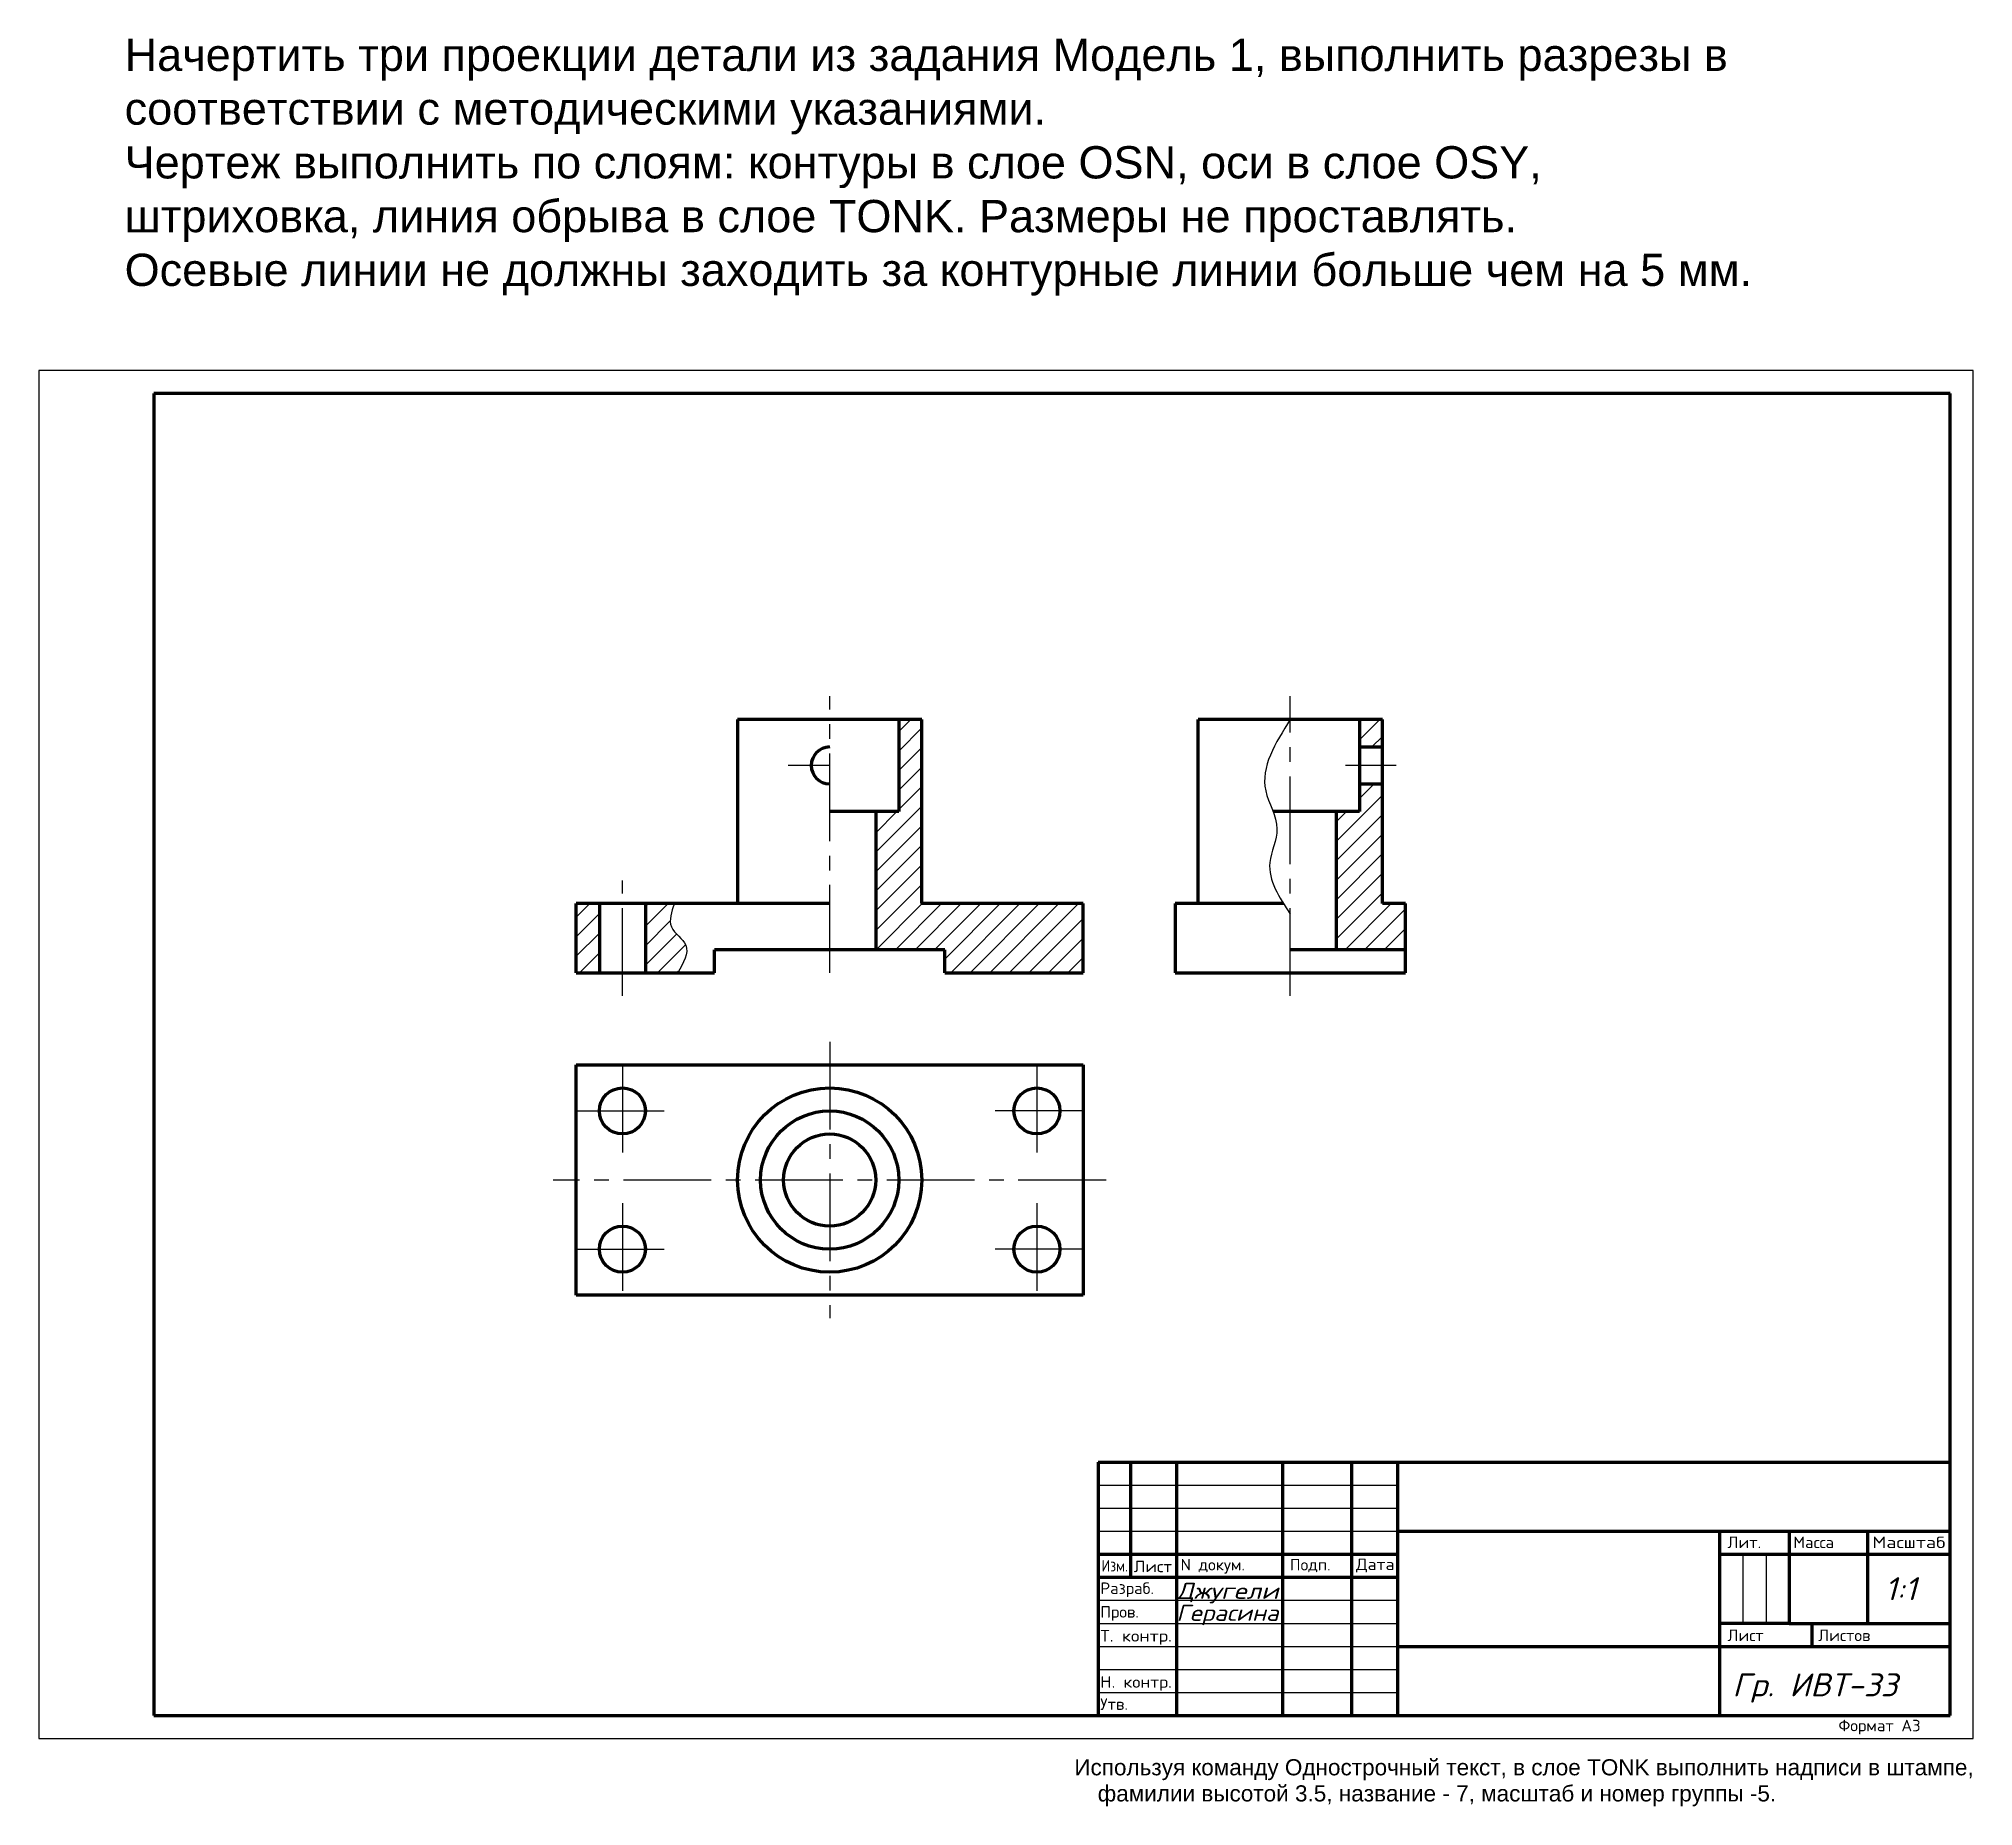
# Model space of a CAD drawing. Header units: millimetres. Extents: x 0 to 420, y -15 to 369.
import ezdxf
from ezdxf.enums import TextEntityAlignment as Align

# ---------------------------------------------------------------- set-up
doc = ezdxf.new("R2010")
doc.units = ezdxf.units.MM
doc.linetypes.add('CENTER2', pattern=[28.575, 19.05, -3.175, 3.175, -3.175])
for name, color, linetype, lineweight in [('OSI', 2, 'CENTER2', 30), ('OSN', 3, 'Continuous', 80), ('TONK', 1, 'Continuous', 30)]:
    doc.layers.add(name, color=color, linetype=linetype, lineweight=lineweight)
doc.styles.get("Standard").update_dxf_attribs({"font": 'arial.ttf'})
doc.styles.add('наклон', font='simplex.shx', dxfattribs={"oblique": 15})
doc.styles.add('прям', font='simplex.shx')
pattern_1 = [(45, (33.9386, 48.857), (-2.12132, 2.12132), [])]

msp = doc.modelspace()

# ---------------------------------------------------------------- hatches: boundary and pattern name
at = {"layer": 'TONK'}
h = msp.add_hatch(dxfattribs=at)
h.set_pattern_fill('_USER', color=256, scale=3, angle=45, pattern_type=0)
h.set_pattern_definition(pattern_1)
h.paths.add_polyline_path([(191.72, 221.24), (186.72, 221.24), (186.72, 201.24), (181.72, 201.24), (181.72, 171.24), (196.72, 171.24), (196.72, 166.24), (226.72, 166.24), (226.72, 181.24), (191.72, 181.24)])
h = msp.add_hatch(dxfattribs=at)
h.set_pattern_fill('_USER', color=256, scale=3, angle=45, pattern_type=0)
h.set_pattern_definition(pattern_1)
h.paths.add_polyline_path([(291.72, 207.24), (286.72, 207.24), (286.72, 201.24), (281.72, 201.24), (281.72, 171.24), (296.72, 171.24), (296.72, 181.24), (291.72, 181.24)])
h.paths.add_polyline_path([(291.72, 221.24), (286.72, 221.24), (286.72, 215.24), (291.72, 215.24)])
h = msp.add_hatch(dxfattribs=at)
h.set_pattern_fill('_USER', color=256, scale=3, angle=45, pattern_type=0)
h.set_pattern_definition(pattern_1)
h.paths.add_polyline_path([(121.72, 181.24), (116.72, 181.24), (116.72, 166.24), (121.72, 166.24)])
edge = h.paths.add_edge_path()
edge.add_line((131.72, 166.24), (138.72, 166.24))
edge.add_spline(control_points=[(138.72, 166.24), (139.96, 168.37), (142.2, 172.21), (136.11, 175.88), (137.36, 179.45), (138, 181.24)], knot_values=[0, 0, 0, 0, 6.220851, 11.259903, 16.356031, 16.356031, 16.356031, 16.356031], degree=3, periodic=0)
edge.add_line((138, 181.24), (131.72, 181.24))
edge.add_line((131.72, 181.24), (131.72, 166.24))

# ---------------------------------------------------------------- linework, layer by layer
at = {"layer": 'OSI'}
for p, q in [((171.72, 166.24), (171.72, 226.24)), ((271.72, 161.24), (271.72, 226.24)), ((171.72, 211.24), (162.72, 211.24)), ((294.72, 211.24), (283.72, 211.24)), ((126.72, 161.24), (126.72, 186.24)), ((171.72, 151.24), (171.72, 91.24)), ((126.72, 146.24), (126.72, 126.24)), ((216.72, 146.24), (216.72, 126.24)), ((116.72, 136.24), (136.72, 136.24)), ((226.72, 136.24), (206.72, 136.24)), ((231.72, 121.24), (111.72, 121.24)), ((126.72, 116.24), (126.72, 96.24)), ((216.72, 116.24), (216.72, 96.24)), ((116.72, 106.24), (136.72, 106.24)), ((226.72, 106.24), (206.72, 106.24))]:
    msp.add_line(p, q, dxfattribs=at)
at = {"layer": 'OSN'}
for p, q in [((415, 292), (25, 292)), ((25, 292), (25, 5)), ((415, 5), (415, 292)), ((191.72, 221.24), (151.72, 221.24)), ((151.72, 221.24), (151.72, 181.24)), ((186.72, 221.24), (186.72, 201.24)), ((191.72, 181.24), (191.72, 221.24)), ((291.72, 221.24), (251.72, 221.24)), ((251.72, 181.24), (251.72, 221.24)), ((286.72, 221.24), (286.72, 201.24)), ((291.72, 181.24), (291.72, 221.24)), ((286.72, 215.24), (291.72, 215.24)), ((286.72, 207.24), (291.72, 207.24)), ((181.72, 201.24), (171.72, 201.24)), ((186.72, 201.24), (181.72, 201.24)), ((181.72, 201.24), (181.72, 171.24)), ((286.72, 201.24), (267.97, 201.24)), ((281.72, 171.24), (281.72, 201.24)), ((116.72, 166.24), (116.72, 181.24)), ((171.72, 181.24), (116.72, 181.24)), ((121.72, 181.24), (121.72, 166.24)), ((131.72, 181.24), (131.72, 166.24)), ((226.72, 181.24), (191.72, 181.24)), ((226.72, 166.24), (226.72, 181.24)), ((246.72, 181.24), (246.72, 166.24)), ((270.24, 181.24), (246.72, 181.24)), ((296.72, 181.24), (291.72, 181.24)), ((296.72, 166.24), (296.72, 181.24)), ((196.72, 171.24), (146.72, 171.24)), ((146.72, 166.24), (146.72, 171.24)), ((196.72, 166.24), (196.72, 171.24)), ((296.72, 171.24), (271.72, 171.24)), ((116.72, 166.24), (146.72, 166.24)), ((196.72, 166.24), (226.72, 166.24)), ((246.72, 166.24), (296.72, 166.24)), ((116.72, 96.24), (116.72, 146.24)), ((116.72, 146.24), (226.72, 146.24)), ((226.72, 146.24), (226.72, 96.24)), ((226.72, 96.24), (116.72, 96.24)), ((116.72, 96.24), (116.72, 96.24)), ((230, 60), (230, 5)), ((230, 60), (415, 60)), ((237, 60), (237, 35)), ((247, 60), (247, 5)), ((270, 60), (270, 5)), ((285, 60), (285, 5)), ((295, 60), (295, 5)), ((295, 45), (415, 45)), ((365, 5), (365, 45)), ((380, 45), (380, 25)), ((397, 45), (397, 25)), ((230, 40), (295, 40)), ((365, 40), (415, 40)), ((230, 35), (295, 35)), ((380, 25), (365, 25)), ((380, 25), (415, 25)), ((385, 20), (385, 25)), ((295, 20), (415, 20)), ((25, 5), (415, 5))]:
    msp.add_line(p, q, dxfattribs=at)
for centre, radius in [((126.72, 136.24), 5), ((171.72, 121.24), 20), ((216.72, 136.24), 5), ((171.72, 121.24), 15), ((171.72, 121.24), 10), ((126.72, 106.24), 5), ((216.72, 106.24), 5)]:
    msp.add_circle(centre, radius, dxfattribs=at)
msp.add_arc((171.72, 211.24), 4, 90, 270, dxfattribs=at)
at = {"layer": 'TONK'}
for p, q in [((420, 297), (0, 297)), ((0, 297), (0, 0)), ((420, 0), (420, 297)), ((230, 55), (295, 55)), ((230, 50), (295, 50)), ((230, 45), (295, 45)), ((370, 40), (370, 25)), ((375, 40), (375, 25)), ((230, 30), (295, 30)), ((230, 25), (295, 25)), ((230, 20), (295, 20)), ((230, 15), (295, 15)), ((230, 10), (295, 10)), ((0, 0), (420, 0))]:
    msp.add_line(p, q, dxfattribs=at)
for points in [[(271.72, 221.24), (266.38, 205.73), (268.83, 197.47), (267.27, 190.14), (271.72, 178.98)], [(138, 181.24), (137.38, 176.18), (140.47, 172.21), (138.72, 166.24)]]:
    msp.add_spline(points, degree=3, dxfattribs=at)

# ---------------------------------------------------------------- texts
at = {"layer": 'TONK', "style": 'прям'}
for s, p in [('Лит.', (366.64, 41.33)), ('Масса', (380.92, 41.33)), ('N докум.', (247.9, 36.49)), ('Подп.', (271.64, 36.49)), ('Разраб.', (230.47, 31.37)), ('Пров.', (230.47, 26.24)), ('Лист', (366.64, 21.14)), ('Листов', (386.34, 21.14)), ('Утв.', (230.47, 6.22)), ('Формат А3', (390.72, 1.57))]:
    msp.add_text(s, height=2.5, dxfattribs=at).set_placement(p)
for s, width, p, p2 in [('Масштаб', 0.8667, (398.06, 41.33), (413.95, 41.33)), ('Изм.', 0.806012, (230.71, 36.25), (236.46, 36.25)), ('Лист', 0.835981, (237.73, 36.1), (246.08, 36.1)), ('Дата', 0.780249, (285.99, 36.57), (294.35, 36.57)), ('Т. контр.', 0.881809, (230.47, 21.04), (246.01, 21.04)), ('Н. контр.', 0.847453, (230.47, 11.03), (246.01, 11.03))]:
    msp.add_text(s, height=2.5, dxfattribs=dict(at, width=width)).set_placement(p, p2, align=Align.FIT)
at = {"layer": 'TONK', "style": 'наклон', "oblique": 15}
for s, width, p, p2 in [('Джугели', 1.008487, (247, 30.31), (269.19, 30.31)), ('Герасина', 0.90558, (246.99, 25.54), (269.18, 25.54))]:
    msp.add_text(s, height=3.5, rotation=360, dxfattribs=dict(at, width=width)).set_placement(p, p2, align=Align.FIT)
for s, p in [('1:1', (400.78, 30.03)), ('Гр. ИВТ-33', (367.69, 9.15))]:
    msp.add_text(s, height=5, dxfattribs=at).set_placement(p)
at = {"layer": 'TONK'}
for s, p in [('   Используя команду Однострочный текст, в слое TONK выполнить надписи в штампе,', (220.76, -7.99)), (' фамилии высотой 3.5, название - 7, масштаб и номер группы -5. ', (228.55, -13.66))]:
    msp.add_text(s, height=3.5, dxfattribs=at).set_placement(p)
at = {"layer": 'TONK', "insert": (18.66, 369), "char_height": 7, "attachment_point": 1}
msp.add_mtext_dynamic_manual_height_columns('Начертить три проекции детали из задания Модель 1, выполнить разрезы в соответствии с методическими указаниями.  \\PЧертеж выполнить по слоям: контуры в слое OSN, оси в слое OSY, штриховка, линия обрыва в слое TONK. Размеры не проставлять. \\PОсевые линии не должны заходить за контурные линии больше чем на 5 мм.', width=357.1057, gutter_width=35, heights=[0], dxfattribs=at)

doc.saveas('drawing.dxf')
